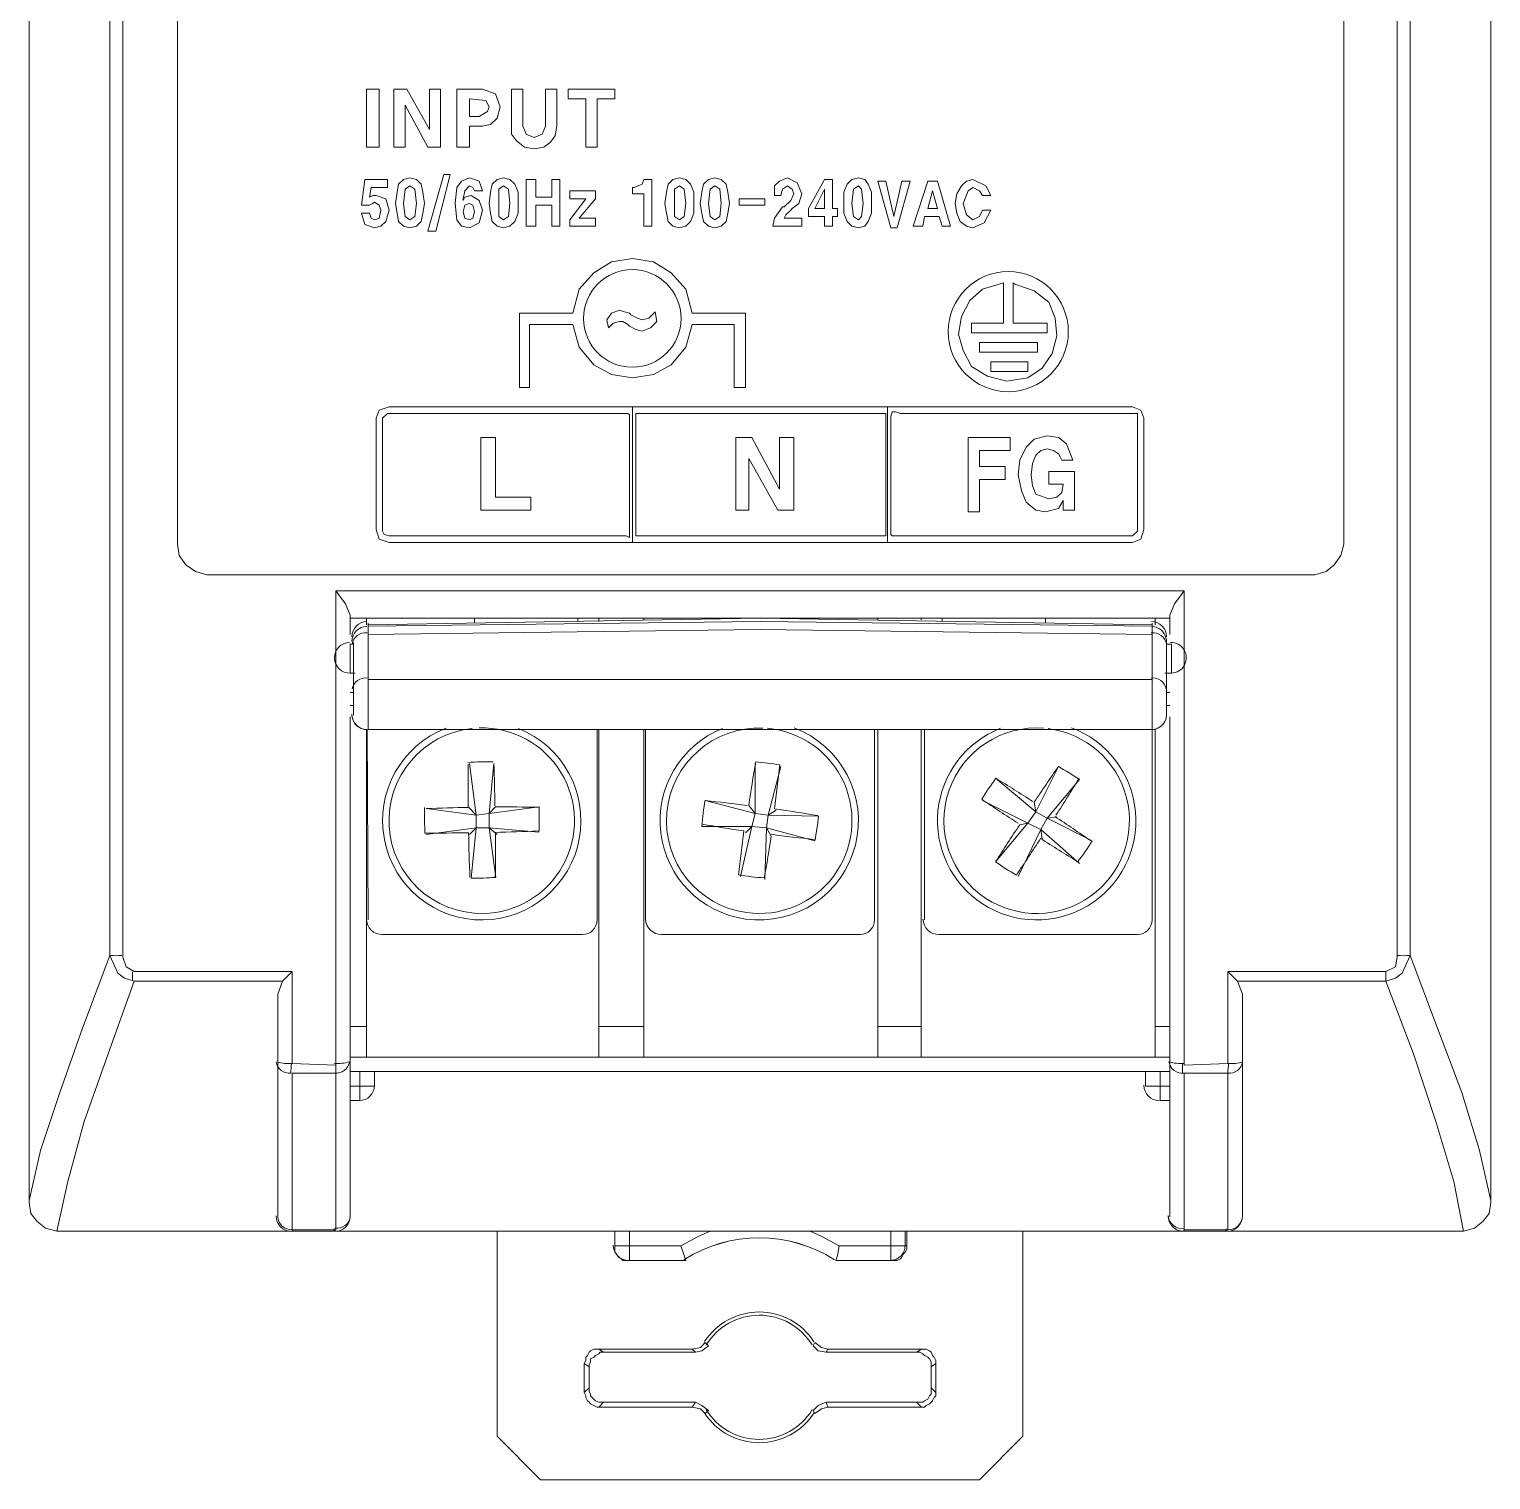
# Model space of a CAD drawing. Header units: millimetres. Extents: x 41 to 1635, y 11 to 1528.
# Drawn here: x 779.6 to 830.1, y 926.4 to 976.5 of the extents above; entities that cross this region are included whole.
import ezdxf

# ---------------------------------------------------------------- set-up
doc = ezdxf.new("R2010")
doc.units = ezdxf.units.MM
doc.header["$LTSCALE"] = 8
doc.layers.add('1', color=7, linetype='CONTINUOUS')
doc.layers.add('PDF_Geometry', color=7, linetype='CONTINUOUS')

# ---------------------------------------------------------------- blocks, each defined once
blk = doc.blocks.new('Autonics Power')
at = {"layer": 'PDF_Geometry', "lineweight": 9}
for points in [[(-0.947, -91.201), (-0.947, -114.975), (-0.558, -113.249), (0.111, -111.245), (0.891, -109.018), (1.837, -106.512), (1.837, -9.521), (0.891, -7.07), (0.111, -4.787), (-0.558, -2.784), (-0.947, -1.057), (-0.947, -24.832)], [(49.497, -24.832), (49.497, -1.057), (49.107, -2.784), (48.495, -4.787), (47.66, -7.07), (46.713, -9.521), (46.713, -106.512), (47.66, -109.018), (48.495, -111.245), (49.107, -113.249), (49.497, -114.975), (49.497, -91.201)], [(2.283, -9.521), (2.283, -106.568), (2.394, -106.901), (2.672, -107.069), (8.129, -107.069), (8.129, -110.243), (9.632, -110.298), (9.632, -93.929), (38.919, -93.929), (38.919, -110.298), (40.422, -110.243), (40.422, -107.069), (45.879, -107.069), (46.212, -106.901), (46.268, -106.568), (46.268, -9.521)], [(-0.947, -24.832), (-0.947, -90.922), (-0.947, -91.256)], [(49.497, -65.087), (49.497, -90.922), (49.497, -91.201)], [(10.134, -95.432), (10.134, -94.764), (9.966, -94.374), (9.632, -93.929)], [(38.919, -93.929), (38.584, -94.374), (38.417, -94.764), (38.417, -95.432)], [(38.417, -94.876), (10.134, -94.876)], [(10.689, -94.875), (10.689, -95.098)], [(37.805, -95.432), (37.805, -95.265), (37.805, -95.154), (24.276, -94.987), (10.745, -95.154), (10.745, -95.265), (10.745, -95.432)], [(10.745, -95.042), (10.745, -95.098)], [(37.805, -96.991), (37.805, -95.432), (24.276, -95.265), (10.745, -95.432), (10.745, -96.991)], [(37.805, -95.098), (24.275, -94.875), (10.746, -95.098)], [(14.42, -95.043), (14.42, -94.875)], [(17.983, -94.986), (17.983, -94.875)], [(18.707, -94.987), (18.707, -94.875)], [(20.267, -94.875), (20.267, -94.931)], [(28.339, -94.931), (28.339, -94.875)], [(29.843, -94.875), (29.843, -94.931)], [(30.567, -94.986), (30.567, -94.875)], [(34.13, -95.043), (34.13, -94.875)], [(37.805, -95.098), (37.805, -95.042)], [(37.917, -95.098), (37.917, -94.875)], [(10.245, -95.766), (10.133, -95.766)], [(10.244, -98.216), (10.244, -98.105), (10.244, -97.882), (10.244, -97.38), (10.244, -95.822), (10.244, -95.71)], [(10.244, -97.437), (10.134, -97.437)], [(38.306, -97.437), (38.417, -97.437)], [(10.133, -97.882), (10.245, -97.882)], [(10.134, -98.272), (10.134, -110.243)], [(38.306, -97.882), (38.418, -97.882)], [(38.417, -110.243), (38.417, -98.272)], [(20.267, -98.717), (20.267, -108.962), (18.707, -108.962), (18.707, -98.717)], [(29.843, -98.717), (29.843, -108.962), (28.339, -108.962), (28.339, -98.717)], [(29.954, -98.717), (29.954, -105.287)], [(38.418, -110.019), (37.917, -110.019), (37.917, -108.962), (37.917, -98.717)], [(14.253, -99.887), (14.476, -101.668)], [(24.108, -99.887), (24.108, -101.612)], [(24.999, -99.997), (24.554, -101.668)], [(32.46, -100.443), (33.796, -101.557)], [(12.749, -102.336), (14.476, -102.113), (14.253, -102.336)], [(23.607, -103.784), (23.997, -102.058)], [(33.183, -103.784), (33.964, -102.17)], [(35.299, -103.339), (33.964, -102.17), (34.019, -102.503)], [(7.795, -107.403), (2.673, -107.403), (1.782, -109.909), (0.946, -112.247), (0.39, -114.308), (0, -116.033), (0.055, -116.033), (8.129, -116.033), (9.633, -116.033), (10.134, -116.033), (38.418, -116.033), (38.919, -116.033), (40.422, -116.033), (48.495, -116.033), (48.551, -116.033), (48.217, -114.308), (47.604, -112.247), (46.825, -109.909), (45.879, -107.403), (40.757, -107.403)], [(20.267, -108.962), (20.267, -110.019), (18.707, -110.019), (18.707, -108.962)], [(29.843, -108.962), (29.843, -110.019), (28.339, -110.019), (28.339, -108.962)], [(10.689, -110.019), (18.707, -110.019)], [(20.267, -110.019), (28.339, -110.019)], [(29.843, -110.019), (37.917, -110.019)], [(38.418, -115.532), (38.418, -113.082), (38.418, -110.242)], [(10.467, -110.521), (10.134, -110.521)], [(10.968, -110.521), (37.582, -110.521)], [(38.083, -110.521), (37.582, -110.521), (37.582, -111.022), (38.083, -111.022), (38.083, -111.524), (38.418, -111.524)], [(38.418, -110.521), (38.083, -110.521), (38.083, -111.022), (38.418, -111.022)], [(10.134, -111.524), (10.467, -111.524), (10.467, -111.022), (10.134, -111.022)], [(0, -116.033), (-0.39, -115.922), (-0.669, -115.699), (-0.891, -115.42), (-0.947, -115.031), (-0.947, -114.975)], [(49.497, -114.975), (49.497, -115.031), (49.442, -115.42), (49.219, -115.699), (48.941, -115.922), (48.551, -116.033)], [(15.199, -116.033), (15.199, -123.104), (16.703, -124.608), (31.847, -124.608), (33.351, -123.104), (33.351, -116.033)], [(15.2, -118.65), (15.2, -116.033)], [(21.714, -117.035), (21.658, -116.868), (21.547, -116.534), (19.765, -116.534), (19.765, -117.035), (21.714, -117.035), (19.765, -117.035), (19.655, -117.035), (19.543, -117.035), (19.487, -116.98), (19.375, -116.924), (19.32, -116.812), (19.264, -116.757), (19.264, -116.645), (19.264, -116.534), (19.264, -116.033)], [(29.342, -116.033), (29.342, -116.534), (29.342, -116.645), (29.286, -116.757), (29.231, -116.812), (29.175, -116.924), (29.119, -116.98), (29.008, -117.035), (28.896, -117.035), (28.841, -117.035), (26.892, -117.035), (28.785, -117.035), (28.841, -117.035)], [(33.351, -118.65), (33.351, -116.033)], [(19.765, -116.534), (19.264, -116.534)], [(28.785, -116.534), (29.286, -116.534), (29.342, -116.534)], [(22.048, -121.935), (22.271, -122.046), (22.494, -122.213), (22.382, -122.325), (22.216, -122.157), (21.936, -122.102), (18.707, -122.102), (18.652, -122.102), (18.541, -122.046), (18.429, -121.99), (18.373, -121.935), (18.318, -121.879), (18.263, -121.767), (18.263, -121.712), (18.206, -121.601), (18.206, -120.598), (18.263, -120.487), (18.263, -120.375), (18.318, -120.32), (18.373, -120.209), (18.429, -120.154), (18.541, -120.097), (18.652, -120.097), (18.707, -120.097), (21.936, -120.097), (22.216, -120.042), (22.382, -119.875), (22.494, -119.986), (22.271, -120.154), (22.048, -120.209)], [(26.558, -121.935), (26.28, -122.046), (26.112, -122.213), (26.169, -122.325), (26.392, -122.157), (26.614, -122.102), (29.844, -122.102), (29.954, -122.102), (30.01, -122.046), (30.122, -121.99), (30.177, -121.935), (30.233, -121.879), (30.288, -121.767), (30.345, -121.712), (30.345, -121.601), (30.345, -120.598), (30.345, -120.487), (30.288, -120.375), (30.233, -120.32), (30.177, -120.209), (30.122, -120.154), (30.01, -120.097), (29.954, -120.097), (29.844, -120.097), (26.614, -120.097), (26.392, -120.042), (26.169, -119.875), (26.112, -119.986), (26.28, -120.154), (26.558, -120.209), (26.614, -120.097)], [(18.874, -120.209), (18.763, -120.209), (18.707, -120.265), (18.596, -120.32), (18.541, -120.375), (18.429, -120.432), (18.429, -120.543), (18.373, -120.655), (18.373, -120.71)], [(18.707, -120.097), (18.874, -120.209), (22.048, -120.209), (21.936, -120.097)], [(26.558, -120.209), (29.676, -120.209), (29.844, -120.097)], [(30.345, -120.598), (30.177, -120.71), (30.177, -120.655), (30.177, -120.543), (30.122, -120.432), (30.065, -120.375), (29.954, -120.32), (29.899, -120.265), (29.787, -120.209), (29.676, -120.209)], [(18.206, -121.601), (18.373, -121.434), (18.373, -120.71), (18.206, -120.598)], [(30.177, -120.71), (30.177, -121.434), (30.345, -121.601)], [(18.373, -121.434), (18.373, -121.546), (18.429, -121.657), (18.429, -121.712), (18.541, -121.824), (18.596, -121.879), (18.707, -121.935), (18.763, -121.935), (18.874, -121.935)], [(29.676, -121.935), (29.787, -121.935), (29.899, -121.935), (29.954, -121.879), (30.065, -121.824), (30.122, -121.712), (30.177, -121.657), (30.177, -121.546), (30.177, -121.434)], [(21.936, -122.102), (22.048, -121.935), (18.874, -121.935), (18.707, -122.102)], [(29.844, -122.102), (29.676, -121.935), (26.558, -121.935), (26.614, -122.102)]]:
    blk.add_lwpolyline(points, dxfattribs=at)
for points in [[(44.431, -23.719), (44.319, -23.329), (44.096, -22.995), (43.818, -22.773), (43.429, -22.716), (5.178, -22.716), (4.788, -22.773), (4.454, -22.995), (4.232, -23.329), (4.175, -23.719), (4.175, -92.314), (4.232, -92.704), (4.454, -93.037), (4.788, -93.26), (5.178, -93.372), (43.429, -93.372), (43.818, -93.26), (44.096, -93.037), (44.319, -92.704), (44.431, -92.314)], [(11.135, -76.613), (10.689, -76.613), (10.689, -78.617), (11.135, -78.617)], [(12.862, -78.005), (12.862, -76.613), (13.252, -76.613), (13.252, -78.617), (12.806, -78.617), (12.026, -77.17), (12.026, -78.617), (11.637, -78.617), (11.637, -76.613), (12.081, -76.613)], [(14.253, -77.893), (14.699, -77.893), (14.977, -77.838), (15.2, -77.615), (15.311, -77.225), (15.144, -76.779), (14.699, -76.613), (13.808, -76.613), (13.808, -78.617), (14.253, -78.617)], [(17.26, -76.613), (16.87, -76.613), (16.87, -77.893), (16.759, -78.171), (16.48, -78.283), (16.202, -78.171), (16.091, -77.893), (16.091, -76.613), (15.701, -76.613), (15.701, -77.95), (15.701, -78.171), (15.868, -78.394), (16.146, -78.617), (16.48, -78.673), (16.815, -78.617), (17.037, -78.451), (17.205, -78.228), (17.26, -77.893)], [(18.652, -76.947), (19.264, -76.947), (19.264, -76.613), (17.649, -76.613), (17.649, -76.947), (18.262, -76.947), (18.262, -78.617), (18.652, -78.617)], [(14.253, -77.56), (14.587, -77.56), (14.865, -77.392), (14.922, -77.225), (14.81, -77.002), (14.253, -76.947)], [(11.692, -80.566), (11.748, -80.9), (11.803, -81.178), (11.971, -81.345), (12.193, -81.401), (12.416, -81.345), (12.583, -81.178), (12.639, -80.9), (12.694, -80.566), (12.639, -80.176), (12.583, -79.898), (12.416, -79.731), (12.193, -79.675), (11.971, -79.731), (11.803, -79.898), (11.748, -80.176)], [(13.585, -79.563), (13.363, -79.563), (12.806, -81.513), (13.084, -81.513)], [(14.699, -80.121), (14.642, -79.953), (14.587, -79.786), (14.421, -79.731), (14.253, -79.675), (13.975, -79.786), (13.808, -80.009), (13.752, -80.566), (13.808, -81.123), (13.975, -81.345), (14.253, -81.401), (14.587, -81.234), (14.699, -80.789), (14.587, -80.454), (14.309, -80.288), (14.086, -80.343), (14.031, -80.454), (14.031, -80.399), (14.086, -80.121), (14.253, -79.953), (14.364, -80.009), (14.421, -80.121)], [(14.922, -80.566), (14.977, -80.9), (15.032, -81.178), (15.2, -81.345), (15.423, -81.401), (15.645, -81.345), (15.813, -81.178), (15.924, -80.9), (15.924, -80.566), (15.924, -80.176), (15.813, -79.898), (15.645, -79.731), (15.423, -79.675), (15.2, -79.731), (15.032, -79.898), (14.977, -80.176)], [(20.99, -80.566), (21.046, -80.9), (21.101, -81.178), (21.269, -81.345), (21.491, -81.401), (21.714, -81.345), (21.881, -81.178), (21.992, -80.9), (21.992, -80.566), (21.992, -80.176), (21.881, -79.898), (21.714, -79.731), (21.491, -79.675), (21.269, -79.731), (21.101, -79.898), (21.046, -80.176)], [(22.215, -80.566), (22.271, -80.9), (22.327, -81.178), (22.493, -81.345), (22.716, -81.401), (22.939, -81.345), (23.106, -81.178), (23.162, -80.9), (23.217, -80.566), (23.162, -80.176), (23.106, -79.898), (22.939, -79.731), (22.716, -79.675), (22.493, -79.731), (22.327, -79.898), (22.271, -80.176)], [(24.999, -80.288), (25.054, -80.065), (25.222, -79.953), (25.389, -80.065), (25.445, -80.232), (25.334, -80.454), (25.111, -80.677), (25.054, -80.677), (24.776, -81.067), (24.721, -81.345), (25.723, -81.345), (25.723, -81.067), (25.111, -81.067), (25.166, -80.955), (25.334, -80.789), (25.389, -80.734), (25.612, -80.566), (25.723, -80.232), (25.555, -79.843), (25.222, -79.675), (24.944, -79.786), (24.776, -79.953), (24.776, -80.288)], [(27.17, -80.566), (27.17, -80.9), (27.282, -81.178), (27.449, -81.345), (27.672, -81.401), (27.895, -81.345), (28.006, -81.178), (28.118, -80.9), (28.118, -80.566), (28.118, -80.176), (28.006, -79.898), (27.895, -79.731), (27.672, -79.675), (27.449, -79.731), (27.282, -79.898), (27.17, -80.176)], [(10.857, -80.009), (11.414, -80.009), (11.414, -79.731), (10.634, -79.731), (10.523, -80.622), (10.801, -80.622), (10.912, -80.566), (10.969, -80.511), (11.135, -80.622), (11.191, -80.789), (11.135, -81.067), (10.969, -81.123), (10.857, -81.067), (10.801, -80.9), (10.523, -80.9), (10.634, -81.29), (10.969, -81.401), (11.191, -81.345), (11.358, -81.178), (11.47, -80.789), (11.358, -80.399), (11.024, -80.288), (10.912, -80.288), (10.801, -80.343)], [(11.971, -80.566), (12.026, -81.012), (12.193, -81.123), (12.361, -81.012), (12.416, -80.566), (12.361, -80.065), (12.193, -79.953), (12.026, -80.065)], [(15.255, -80.566), (15.255, -81.012), (15.423, -81.123), (15.59, -81.012), (15.645, -80.566), (15.59, -80.065), (15.423, -79.953), (15.255, -80.065)], [(17.093, -80.622), (17.093, -81.345), (17.371, -81.345), (17.371, -79.731), (17.093, -79.731), (17.093, -80.343), (16.536, -80.343), (16.536, -79.731), (16.202, -79.731), (16.202, -81.345), (16.536, -81.345), (16.536, -80.622)], [(18.597, -80.399), (18.597, -80.121), (17.706, -80.121), (17.706, -80.399), (18.262, -80.399), (17.706, -81.123), (17.706, -81.345), (18.597, -81.345), (18.597, -81.067), (18.039, -81.067)], [(19.877, -80.232), (20.267, -80.232), (20.267, -81.345), (20.545, -81.345), (20.545, -79.731), (20.267, -79.731), (20.21, -79.898), (19.932, -80.009), (19.877, -80.009)], [(21.324, -80.566), (21.324, -81.012), (21.491, -81.123), (21.659, -81.012), (21.714, -80.566), (21.659, -80.065), (21.491, -79.953), (21.324, -80.065)], [(22.493, -80.566), (22.55, -81.012), (22.716, -81.123), (22.883, -81.012), (22.939, -80.566), (22.883, -80.065), (22.716, -79.953), (22.55, -80.065)], [(26.947, -80.734), (26.781, -80.734), (26.781, -79.731), (26.503, -79.731), (25.946, -80.734), (25.946, -81.012), (26.503, -81.012), (26.503, -81.345), (26.781, -81.345), (26.781, -81.012), (26.947, -81.012)], [(26.168, -80.734), (26.503, -80.734), (26.503, -80.065)], [(27.449, -80.566), (27.505, -81.012), (27.672, -81.123), (27.783, -81.012), (27.838, -80.566), (27.783, -80.065), (27.672, -79.953), (27.505, -80.065)], [(29.175, -79.786), (29.453, -79.786), (29.008, -81.401), (28.785, -81.401), (28.339, -79.786), (28.618, -79.786), (28.897, -81.012)], [(29.898, -81.345), (29.565, -81.345), (30.066, -79.786), (30.399, -79.786), (30.845, -81.345), (30.567, -81.345), (30.456, -81.012), (29.954, -81.012)], [(30.066, -80.734), (30.399, -80.734), (30.233, -80.121)], [(31.959, -80.288), (31.848, -80.121), (31.625, -80.009), (31.458, -80.121), (31.29, -80.566), (31.402, -80.955), (31.625, -81.123), (31.848, -81.012), (31.959, -80.789), (32.237, -80.789), (32.014, -81.234), (31.625, -81.401), (31.402, -81.345), (31.18, -81.178), (31.068, -80.9), (31.012, -80.566), (31.068, -80.232), (31.235, -79.953), (31.402, -79.786), (31.625, -79.731), (32.071, -79.953), (32.237, -80.288)], [(14.421, -80.844), (14.364, -80.622), (14.253, -80.566), (14.086, -80.622), (14.031, -80.844), (14.086, -81.067), (14.253, -81.123), (14.364, -81.067)], [(24.443, -80.399), (23.552, -80.399), (23.552, -80.622), (24.443, -80.622)], [(23.774, -84.352), (21.937, -84.352), (21.714, -83.516), (21.213, -82.96), (20.6, -82.57), (19.877, -82.459), (19.153, -82.57), (18.54, -82.96), (18.039, -83.516), (17.816, -84.352), (15.979, -84.352), (15.979, -86.913), (16.314, -86.913), (16.314, -84.742), (17.816, -84.742), (18.039, -85.521), (18.54, -86.134), (19.153, -86.468), (19.877, -86.58), (20.6, -86.468), (21.213, -86.134), (21.714, -85.521), (21.937, -84.742), (23.384, -84.742), (23.384, -86.913), (23.774, -86.913)], [(33.073, -83.35), (33.741, -83.573), (34.242, -83.962), (34.465, -84.519), (34.52, -85.131), (34.353, -85.744), (34.019, -86.245), (33.518, -86.58), (32.794, -86.691), (32.126, -86.523), (31.569, -86.19), (31.29, -85.633), (31.123, -85.076), (31.235, -84.464), (31.513, -83.907), (31.959, -83.516), (32.682, -83.295), (32.682, -83.35), (32.682, -84.687), (31.569, -84.687), (31.569, -85.02), (34.186, -85.02), (34.186, -84.687), (33.017, -84.687), (33.017, -83.295)], [(20.656, -84.297), (20.433, -84.519), (20.21, -84.575), (20.044, -84.519), (19.821, -84.407), (19.766, -84.352), (19.599, -84.297), (19.431, -84.241), (19.153, -84.352), (18.986, -84.575), (19.041, -84.853), (19.208, -84.687), (19.431, -84.63), (19.543, -84.63), (19.709, -84.742), (19.766, -84.798), (19.989, -84.908), (20.21, -84.965), (20.49, -84.853), (20.712, -84.63)], [(31.848, -85.689), (33.852, -85.689), (33.852, -85.354), (31.848, -85.354)], [(32.237, -86.357), (33.518, -86.357), (33.518, -86.022), (32.237, -86.022)], [(11.47, -92.258), (19.877, -92.258), (19.877, -87.581), (11.47, -87.581), (11.135, -87.692), (11.024, -87.972), (11.024, -91.813), (11.135, -92.147)], [(19.877, -92.258), (28.674, -92.258), (28.674, -87.581), (19.877, -87.581)], [(37.137, -87.581), (28.674, -87.581), (28.674, -92.258), (37.137, -92.258), (37.416, -92.147), (37.527, -91.813), (37.527, -87.972), (37.416, -87.692)], [(37.137, -87.804), (33.741, -87.804), (32.071, -87.804), (31.235, -87.804), (30.789, -87.804), (30.679, -87.804), (29.843, -87.804), (29.398, -87.804), (29.175, -87.804), (29.119, -87.804), (28.952, -87.749), (28.841, -87.749), (28.785, -87.915), (28.785, -88.082), (28.785, -88.417), (28.785, -88.861), (28.785, -89.141), (28.785, -89.586), (28.785, -90.421), (28.785, -90.922), (28.785, -91.312), (28.785, -91.535), (28.785, -91.98), (28.841, -92.036), (28.897, -92.036), (29.064, -92.036), (29.51, -92.036), (32.85, -92.036), (34.575, -92.036), (34.965, -92.036), (35.188, -92.036), (35.299, -92.036), (35.522, -92.036), (36.469, -92.036), (36.914, -92.036), (37.137, -92.036), (37.304, -91.868), (37.304, -90.978), (37.304, -90.699), (37.304, -90.253), (37.304, -89.307), (37.304, -88.973), (37.304, -88.751), (37.304, -88.25), (37.304, -87.915), (37.304, -87.804)], [(11.47, -92.036), (14.81, -92.036), (16.536, -92.036), (17.371, -92.036), (17.761, -92.036), (17.872, -92.036), (18.763, -92.036), (19.153, -92.036), (19.376, -92.036), (19.431, -92.036), (19.654, -92.036), (19.766, -92.091), (19.766, -91.925), (19.766, -91.702), (19.766, -91.367), (19.766, -90.978), (19.766, -90.644), (19.766, -90.253), (19.766, -89.419), (19.766, -88.918), (19.766, -88.472), (19.766, -88.25), (19.766, -87.86), (19.709, -87.804), (19.654, -87.804), (19.487, -87.804), (19.041, -87.804), (15.701, -87.804), (14.031, -87.804), (13.585, -87.804), (13.363, -87.804), (13.252, -87.804), (13.029, -87.804), (12.138, -87.804), (11.637, -87.804), (11.414, -87.804), (11.247, -87.972), (11.247, -88.806), (11.247, -89.084), (11.247, -89.586), (11.247, -90.476), (11.247, -90.866), (11.247, -91.089), (11.247, -91.535), (11.247, -91.868), (11.302, -91.98)], [(19.989, -92.036), (28.619, -92.036), (28.619, -87.805), (19.989, -87.805)], [(15.144, -88.64), (14.642, -88.64), (14.642, -91.144), (16.369, -91.144), (16.369, -90.699), (15.144, -90.699)], [(24.944, -90.421), (24.944, -88.64), (25.445, -88.64), (25.445, -91.144), (24.888, -91.144), (23.885, -89.363), (23.885, -91.144), (23.44, -91.144), (23.44, -88.64), (23.997, -88.64)], [(31.848, -90.087), (32.738, -90.087), (32.738, -89.642), (31.848, -89.642), (31.848, -89.084), (32.905, -89.084), (32.905, -88.64), (31.458, -88.64), (31.458, -91.201), (31.848, -91.201)], [(34.242, -90.253), (34.743, -90.253), (34.687, -90.533), (34.52, -90.699), (34.242, -90.755), (33.796, -90.588), (33.685, -90.31), (33.629, -89.92), (33.685, -89.53), (33.796, -89.252), (33.964, -89.084), (34.186, -89.029), (34.409, -89.084), (34.575, -89.196), (34.632, -89.307), (34.687, -89.419), (35.077, -89.419), (34.855, -88.861), (34.575, -88.64), (34.186, -88.583), (33.741, -88.695), (33.463, -88.973), (33.24, -89.419), (33.183, -89.92), (33.295, -90.476), (33.463, -90.866), (33.796, -91.144), (34.13, -91.201), (34.575, -91.089), (34.743, -90.811), (34.743, -91.144), (35.133, -91.144), (35.133, -89.809), (34.242, -89.809)], [(37.805, -96.991), (10.745, -96.991), (10.745, -98.049), (10.745, -98.55), (10.745, -98.717), (37.805, -98.717), (37.805, -98.55), (37.805, -98.049)], [(14.922, -101.612), (14.476, -101.668), (14.476, -102.113), (14.922, -102.113)], [(24.554, -101.668), (24.108, -101.612), (23.997, -102.058), (24.498, -102.113)], [(34.186, -101.78), (33.796, -101.557), (33.518, -101.947), (33.964, -102.17)], [(9.633, -110.576), (8.129, -110.576), (8.129, -113.472), (8.129, -115.977), (9.633, -115.977), (9.633, -113.472)], [(10.968, -111.022), (10.467, -111.022), (10.467, -110.521), (10.968, -110.521)], [(40.422, -110.576), (38.919, -110.576), (38.919, -113.472), (38.919, -115.977), (40.422, -115.977), (40.422, -113.472)]]:
    blk.add_lwpolyline(points, close=True, dxfattribs=at)
at = {"layer": 'PDF_Geometry', "lineweight": 13}
for points in [[(10.745, -95.098), (10.745, -95.154)], [(10.133, -95.766), (10.133, -96.211), (10.133, -96.768)], [(38.474, -96.768), (38.474, -95.766)], [(10.133, -108.962), (10.69, -108.962)], [(37.917, -108.962), (38.418, -108.962)]]:
    blk.add_lwpolyline(points, dxfattribs=at)
at = {"layer": 'PDF_Geometry', "lineweight": 9}
for points in [[(37.999, -95.203, -0.292192), (38.306, -95.71), (38.306, -95.822), (38.306, -97.38), (38.306, -97.882), (38.306, -98.105), (38.306, -98.216, -0.414189), (37.778, -98.717)], [(10.105, -95.711, 0.999746), (10.133, -96.768), (10.3, -96.768)], [(38.473, -95.766), (38.306, -95.766, 0.398089), (37.781, -95.379)], [(38.25, -96.768), (38.473, -96.768, 1.000042), (38.445, -95.709)], [(10.745, -105.288), (10.718, -98.717, -0.413767), (10.188, -98.188, 0.416285), (10.689, -98.717), (10.689, -108.962), (10.689, -110.019), (10.133, -110.019)], [(29.899, -105.259, 0.41411), (30.455, -105.789), (37.304, -105.789, 0.414114), (37.805, -105.288), (37.805, -98.717, 0.414534), (38.306, -98.189)], [(10.69, -105.259, 0.41411), (11.246, -105.789), (18.151, -105.789, 0.41411), (18.652, -105.288), (18.652, -98.717)], [(13.442, -98.667, 0.838281), (14.725, -105.287, 0.818778), (15.944, -98.682)], [(20.322, -98.717), (20.322, -105.259, 0.414114), (20.878, -105.788), (27.727, -105.788, 0.414538), (28.228, -105.287), (28.228, -98.717)], [(22.978, -98.682, 0.769797), (23.778, -105.255, 0.895355), (25.449, -98.658)], [(32.577, -98.674, 0.609815), (31.952, -104.73, 1.115758), (35.031, -98.657)], [(23.832, -101.337, 0.005963), (22.382, -101.167), (24.108, -101.612), (23.885, -101.334, -0.006067), (24.127, -99.836, -0.022316), (24.961, -99.937, -0.00543), (24.773, -101.454, -0.005976), (26.269, -101.686)], [(15.127, -101.351, 0.005959), (15.088, -99.887), (14.922, -101.612)], [(34.186, -101.78), (35.299, -100.445, 0.021988), (34.575, -99.997), (33.796, -101.557), (33.741, -101.222, -0.006291), (34.582, -99.984)], [(33.683, -101.194, 0.006329), (32.417, -100.399, 0.022763), (31.926, -101.124, 0.005096), (33.188, -101.95)], [(15.2, -102.336), (14.922, -102.113), (16.643, -102.261, 0.022149), (16.647, -101.389), (14.922, -101.612), (15.144, -101.389, -0.005424), (16.621, -101.396)], [(22.377, -101.148, 0.021378), (22.27, -102.058), (23.997, -102.058), (23.774, -102.28)], [(31.959, -101.167), (33.518, -101.947), (33.24, -102.002, 0.005873), (32.404, -103.282), (33.518, -101.947)], [(12.698, -101.41, 0.02307), (12.712, -102.289, 0.0054), (14.216, -102.278, 0.005419), (14.264, -103.814)], [(14.221, -101.405, 0.005417), (12.749, -101.445), (14.476, -101.668), (14.221, -101.405)], [(24.832, -101.501), (24.554, -101.668), (26.294, -101.706, -0.022447), (26.168, -102.559), (24.498, -102.113)], [(32.404, -103.28, 0.022493), (33.123, -103.741, 0.00615), (33.959, -102.473, 0.006326), (35.241, -103.283, 0.02199), (35.744, -102.559), (34.186, -101.78), (34.52, -101.724)], [(14.922, -102.113), (15.152, -103.821, -0.023058), (14.309, -103.84), (14.476, -102.113)], [(24.443, -103.895), (24.498, -102.113), (24.665, -102.392, -0.004995), (24.424, -103.834, -0.023323), (23.532, -103.733, -0.00543), (23.722, -102.216, -0.006064), (22.276, -101.983)], [(2.673, -107.403), (2.338, -107.291), (2.115, -107.125), (1.837, -106.512, 0.040985), (2.244, -106.512)], [(46.251, -106.512, 0.04076), (46.713, -106.512), (46.435, -107.125), (46.212, -107.291), (45.879, -107.403, 0.005512), (45.879, -107.075)], [(8.124, -115.977, -0.403953), (7.628, -115.532), (7.628, -113.082), (7.628, -110.242), (7.628, -107.849), (7.795, -107.403), (8.129, -107.069)], [(40.422, -107.069), (40.757, -107.403), (40.923, -107.849), (40.923, -110.242), (40.923, -113.082), (40.923, -115.532, -0.40558), (40.427, -115.977)], [(7.624, -110.185, 0.104146), (8.106, -110.237, 0.00773), (8.077, -110.575, -0.396195), (7.579, -110.187)], [(9.585, -110.236, 0.100122), (10.103, -110.183, -0.403303), (9.589, -110.571)], [(10.134, -110.242), (10.134, -113.082), (10.134, -115.532, -0.41543), (9.615, -115.919)], [(38.906, -110.571, -0.403303), (38.391, -110.183, 0.100122), (38.91, -110.236)], [(9.576, -115.941, 0.109866), (9.604, -116.033, 0.414115), (10.134, -115.504)], [(38.919, -115.941, -0.100351), (38.891, -116.033, -0.414538), (38.363, -115.491, 0.415366), (38.919, -115.941)], [(26.892, -117.035), (26.948, -116.868), (27.003, -116.534), (28.785, -116.534), (28.785, -117.035, 0.414191), (29.286, -116.507)]]:
    blk.add_lwpolyline(points, format="xyb", dxfattribs=at)
at = {"layer": 'PDF_Geometry', "lineweight": 13}
for points in [[(37.999, -95.203, 0.101989), (37.805, -95.154), (37.805, -95.098)], [(14.342, -98.679, 0.957714), (14.722, -105.064, 1.00538), (14.584, -98.66)], [(24.377, -98.664, 0.952551), (23.809, -105.034, 1.024537), (24.532, -98.671)], [(34.075, -98.671, 0.776525), (32.073, -104.543, 1.257616), (34.22, -98.685)]]:
    blk.add_lwpolyline(points, format="xyb", dxfattribs=at)
at = {"layer": 'PDF_Geometry', "lineweight": 9}
for points in [[(40.418, -110.575, 0.00773), (40.445, -110.237, 0.104146), (40.928, -110.185, -0.396193)], [(26.844, -117.016, 0.292622), (21.651, -117.016, -0.291501)]]:
    blk.add_lwpolyline(points, format="xyb", close=True, dxfattribs=at)
at = {"layer": 'PDF_Geometry', "lineweight": 5}
for points in [[(19.264, -116.534), (19.264, -116.033)], [(19.765, -116.033), (19.765, -116.534)], [(21.547, -116.534), (22.16, -116.2), (22.549, -116.033)], [(26.001, -116.033), (26.391, -116.2), (27.004, -116.534)], [(28.785, -116.534), (28.785, -116.033)], [(29.286, -116.033), (29.286, -116.534)]]:
    blk.add_lwpolyline(points, dxfattribs=at)
at = {"layer": 'PDF_Geometry', "lineweight": 9}
for centre, radius in [((19.867, -84.528), 1.684), ((32.844, -84.984), 2.072)]:
    blk.add_circle(centre, radius, dxfattribs=at)
for centre, radius, start, end in [((10.718, -95.516), 0.529, 91.5303, 180.0132), ((10.718, -95.683), 0.529, 91.5307, 180.0129), ((37.778, -95.515), 0.528, 359.98, 88.4731), ((10.662, -95.849), 0.473, 83.7419, 170.5701), ((10.661, -97.408), 0.473, 82.7206, 168.7122), ((37.833, -97.408), 0.473, 11.2877, 97.2794), ((14.781, -109.328), 9.498, 88.2693, 93.5675), ((77.393, -100.84), 63.195, 179.15379, 180.51598), ((-23.622, -64.283), 69.101, 327.24282, 328.48295), ((-0.17, -154.015), 62.721, 55.12, 56.4924), ((13.508, -32.479), 69.804, 271.32415, 272.55718), ((-54.355, -102.918), 69.499, 359.25685, 0.49548), ((32.925, -39.97), 62.908, 262.44681, 263.81519), ((16.127, -106.929), 13.512, 180.6186, 181.8812), ((19.679, -110.314), 10.047, 179.7027, 181.4868), ((23.791, -110.209), 15.072, 358.6124, 359.8016), ((10.439, -110.994), 0.529, 270.0098, 359.9902), ((38.056, -110.994), 0.529, 180.0098, 269.9904), ((8.101, -115.504), 0.529, 180.0097, 269.9902), ((40.394, -115.504), 0.529, 270.0096, 359.9903), ((19.738, -116.506), 0.529, 180.0774, 269.9226), ((24.248, -121.07), 2.253, 33.0276, 146.9367), ((24.247, -121.072), 2.144, 31.4203, 148.6), ((24.248, -121.072), 2.256, 213.0633, 326.9367), ((24.248, -121.072), 2.143, 211.3813, 328.6187)]:
    blk.add_arc(centre, radius, start, end, dxfattribs=at)
for points in [[(8.129, -115.943), (8.128, -115.965), (8.132, -115.985), (8.14, -116.006)], [(40.354, -116.006), (40.364, -115.985), (40.367, -115.965), (40.366, -115.943)]]:
    blk.add_open_spline(points, degree=3, dxfattribs=at)

msp = doc.modelspace()

# ---------------------------------------------------------------- block references
at = {"layer": '1', "color": 7, "true_color": 0xffffff}
msp.add_blockref('Autonics Power', (780.595, 1051.021), dxfattribs=at)

doc.saveas('drawing.dxf')
